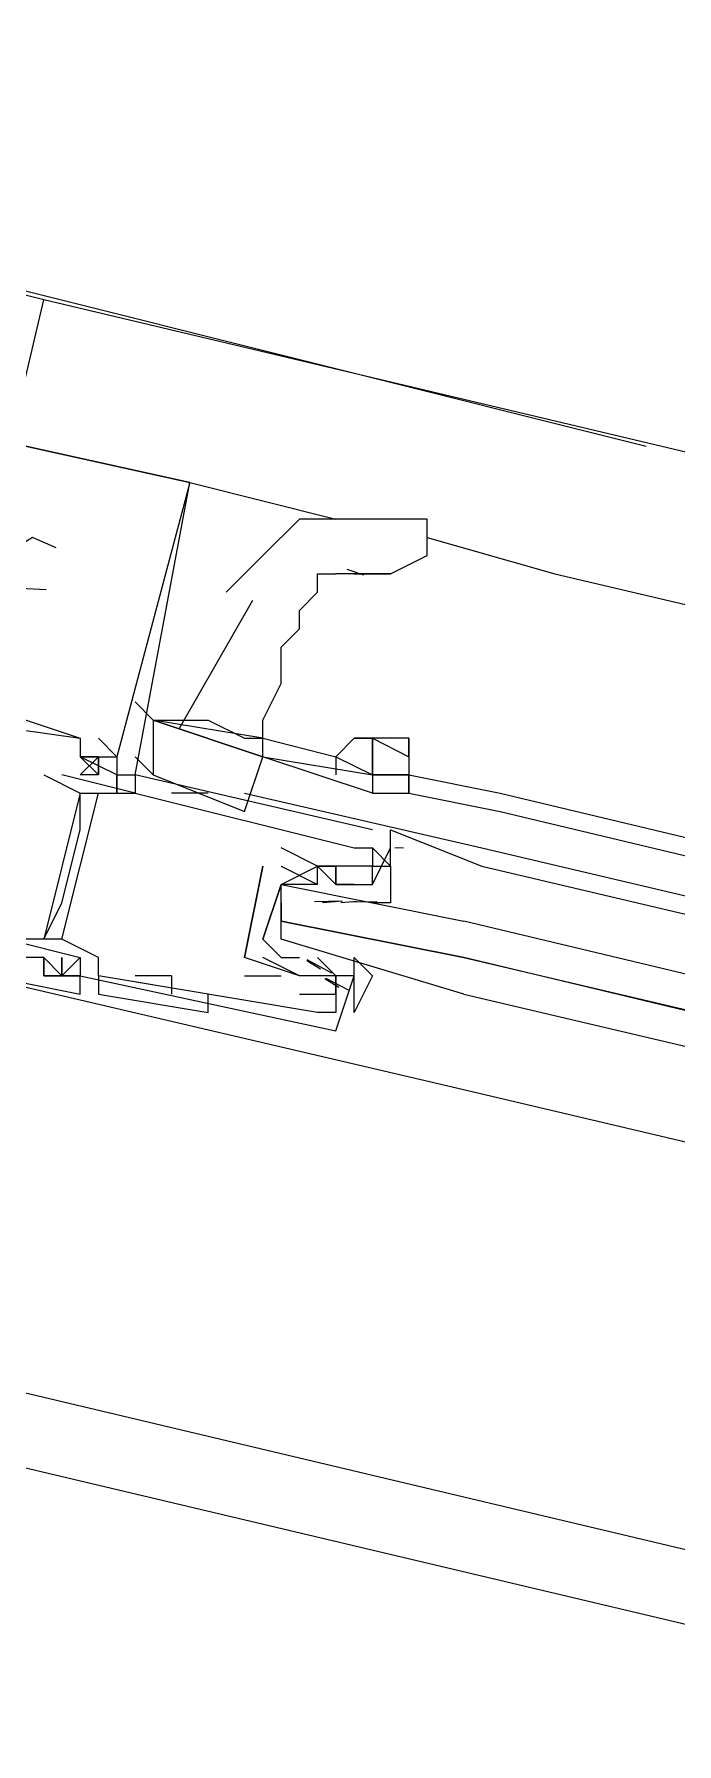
# Model space of a CAD drawing. Header units: feet. Extents: x -84 to 198, y -22 to 181.
# Drawn here: x 80.233 to 80.702, y 16.524 to 17.772 of the extents above; entities that cross this region are included whole.
import ezdxf

# ---------------------------------------------------------------- set-up
doc = ezdxf.new("R2010")
doc.units = ezdxf.units.FT
doc.layers.add('A-LINEA', color=7, linetype='CONTINUOUS')

msp = doc.modelspace()

# ---------------------------------------------------------------- linework, layer by layer
at = {"layer": 'A-LINEA'}
for p, q in [((72.68, 18.5111), (87.8933, 14.9111)), ((80.2, 17.5911), (80.68, 17.4711)), ((80.24, 17.5778), (80.24, 17.5778)), ((80.24, 17.5778), (80.24, 17.5778)), ((80.24, 17.5778), (80.24, 17.5778)), ((80.24, 17.5778), (80.24, 17.5778)), ((80.24, 17.5778), (80.24, 17.5778)), ((86.9333, 15.9911), (80.24, 17.5778)), ((80.24, 17.5778), (80.24, 17.5778)), ((80.3467, 17.4444), (80.2267, 17.4711)), ((80.3467, 17.4444), (80.2267, 17.4711)), ((80.3467, 17.4444), (80.2267, 17.4711)), ((80.3467, 17.4444), (80.4533, 17.4178)), ((80.3467, 17.4444), (80.3467, 17.4444)), ((80.3467, 17.4444), (80.3467, 17.4444)), ((80.3467, 17.4444), (80.3467, 17.4444)), ((80.3467, 17.4444), (80.3467, 17.4444)), ((80.3467, 17.4444), (80.3467, 17.4444)), ((80.3467, 17.4444), (80.3467, 17.4444)), ((80.3467, 17.4444), (80.3467, 17.4444)), ((80.3467, 17.4444), (80.3467, 17.4444)), ((80.3467, 17.4444), (80.3467, 17.4444)), ((80.44, 17.4178), (80.44, 17.4178)), ((80.52, 17.4044), (80.6133, 17.3778)), ((80.4739, 17.3768), (80.4616, 17.3809)), ((80.4667, 17.3778), (80.4933, 17.3778)), ((80.6133, 17.3778), (83.4533, 16.7111)), ((80.3926, 17.3584), (80.3389, 17.2649)), ((80.3067, 17.2844), (80.32, 17.2711)), ((80.2667, 17.2578), (80.2667, 17.2578)), ((80.2667, 17.2578), (80.2667, 17.2578)), ((80.2667, 17.2578), (80.2667, 17.2578)), ((80.2667, 17.2578), (80.2667, 17.2578)), ((80.2667, 17.2578), (80.2667, 17.2578)), ((80.2667, 17.2578), (80.2667, 17.2578)), ((80.28, 17.2578), (80.28, 17.2578)), ((80.28, 17.2578), (80.28, 17.2578)), ((80.28, 17.2578), (80.28, 17.2578)), ((80.4, 17.2578), (80.4, 17.2578)), ((80.4, 17.2578), (80.4, 17.2578)), ((80.4, 17.2578), (80.4533, 17.2444)), ((80.5067, 17.2578), (80.5067, 17.2578)), ((80.28, 17.2444), (80.2667, 17.2311)), ((80.2667, 17.2444), (80.2667, 17.2444)), ((80.2667, 17.2444), (80.2667, 17.2444)), ((80.28, 17.2444), (80.2667, 17.2311)), ((80.2667, 17.2444), (80.2667, 17.2444)), ((80.2667, 17.2444), (80.2667, 17.2444)), ((80.28, 17.2444), (80.2667, 17.2311)), ((80.2667, 17.2444), (80.2667, 17.2444)), ((80.2667, 17.2444), (80.2667, 17.2444)), ((80.28, 17.2444), (80.28, 17.2444)), ((80.28, 17.2444), (80.28, 17.2444)), ((80.28, 17.2444), (80.28, 17.2444)), ((80.2933, 17.2444), (80.2933, 17.2444)), ((80.2933, 17.2444), (80.2933, 17.2444)), ((80.2933, 17.2444), (80.2933, 17.2444)), ((80.2933, 17.2444), (80.2933, 17.2444)), ((80.2933, 17.2444), (80.2933, 17.2444)), ((80.2933, 17.2444), (80.2933, 17.2444)), ((80.3067, 17.2444), (80.32, 17.2311)), ((80.4, 17.2444), (80.4, 17.2444)), ((80.5067, 17.2444), (80.5067, 17.2444)), ((80.24, 17.2311), (80.24, 17.2311)), ((80.2533, 17.2311), (80.2533, 17.2311)), ((80.28, 17.2311), (80.2667, 17.2311)), ((80.28, 17.2311), (80.2667, 17.2311)), ((80.28, 17.2311), (80.2667, 17.2311)), ((80.28, 17.2311), (80.28, 17.2311)), ((80.28, 17.2311), (80.28, 17.2311)), ((80.28, 17.2311), (80.28, 17.2311)), ((80.2933, 17.2311), (80.2933, 17.2178)), ((80.2933, 17.2311), (80.2933, 17.2178)), ((80.2933, 17.2311), (80.2933, 17.2311)), ((80.2933, 17.2311), (80.2933, 17.2178)), ((80.2933, 17.2311), (80.2933, 17.2178)), ((80.2933, 17.2311), (80.2933, 17.2311)), ((80.2933, 17.2311), (80.2933, 17.2178)), ((80.2933, 17.2311), (80.2933, 17.2178)), ((80.2933, 17.2311), (80.2933, 17.2311)), ((80.3067, 17.2311), (80.3067, 17.2311)), ((80.3067, 17.2311), (80.3067, 17.2311)), ((80.3067, 17.2311), (80.3067, 17.2311)), ((80.3067, 17.2311), (80.3067, 17.2311)), ((80.32, 17.2311), (80.3867, 17.2044)), ((80.5067, 17.2311), (80.5733, 17.2178)), ((80.2533, 17.1111), (80.28, 17.2178)), ((80.2533, 17.1111), (80.28, 17.2178)), ((80.2533, 17.1111), (80.28, 17.2178)), ((80.2667, 17.2178), (80.2667, 17.2178)), ((80.2667, 17.2178), (80.2667, 17.2178)), ((80.28, 17.2178), (80.28, 17.2178)), ((80.3067, 17.2178), (80.3067, 17.2178)), ((80.3067, 17.2178), (80.3067, 17.2178)), ((80.3067, 17.2178), (80.3067, 17.2178)), ((80.36, 17.2178), (80.3333, 17.2178)), ((80.3867, 17.2178), (80.56, 17.1778)), ((80.5067, 17.2178), (80.5733, 17.2044)), ((80.5733, 17.2178), (83.4133, 16.5378)), ((80.5733, 17.2044), (83.4133, 16.5244)), ((80.2667, 17.1911), (80.2667, 17.1911)), ((80.48, 17.1911), (80.48, 17.1911)), ((80.4133, 17.1778), (80.4133, 17.1778)), ((80.4667, 17.1778), (80.4667, 17.1778)), ((80.48, 17.1511), (80.4933, 17.1778)), ((80.48, 17.1778), (80.48, 17.1778)), ((80.48, 17.1778), (80.48, 17.1778)), ((80.48, 17.1778), (80.4933, 17.1644)), ((80.48, 17.1778), (80.4933, 17.1644)), ((80.48, 17.1778), (80.4933, 17.1644)), ((80.4933, 17.1778), (80.4933, 17.1778)), ((80.4933, 17.1778), (80.4933, 17.1778)), ((80.4933, 17.1778), (80.4933, 17.1778)), ((80.4933, 17.1778), (80.4933, 17.1778)), ((80.4965, 17.178), (80.5027, 17.1779)), ((80.4965, 17.178), (80.5027, 17.1779)), ((80.4965, 17.178), (80.5027, 17.1779)), ((80.56, 17.1778), (83.4, 16.5111)), ((80.4, 17.1644), (80.4, 17.1644)), ((80.4, 17.1644), (80.4, 17.1644)), ((80.4133, 17.1644), (80.4133, 17.1644)), ((80.4133, 17.1644), (80.4133, 17.1644)), ((80.44, 17.1644), (80.44, 17.1644)), ((80.44, 17.1644), (80.44, 17.1644)), ((80.4533, 17.1644), (80.4533, 17.1644)), ((80.48, 17.1644), (80.48, 17.1644)), ((80.48, 17.1644), (80.48, 17.1644)), ((80.48, 17.1644), (80.48, 17.1644)), ((80.48, 17.1644), (80.48, 17.1644)), ((80.56, 17.1644), (83.4, 16.4978)), ((80.4267, 17.1511), (80.4267, 17.1511)), ((80.44, 17.1511), (80.44, 17.1511)), ((80.4533, 17.1511), (80.4533, 17.1511)), ((80.4667, 17.1511), (80.4533, 17.1511)), ((80.4667, 17.1511), (80.4667, 17.1511)), ((80.48, 17.1511), (80.48, 17.1511)), ((80.2533, 17.1378), (80.2533, 17.1378)), ((80.4133, 17.1378), (80.4133, 17.1244)), ((80.4378, 17.1386), (80.4581, 17.1392)), ((80.4435, 17.1379), (80.4554, 17.1389)), ((80.4533, 17.1378), (80.4533, 17.1378)), ((80.4569, 17.1379), (80.4687, 17.1389)), ((80.4649, 17.1385), (80.4832, 17.1388)), ((80.24, 17.1111), (80.24, 17.1111)), ((80.24, 17.1111), (80.24, 17.1111)), ((80.2533, 17.1111), (80.2533, 17.1111)), ((80.5333, 17.0044), (80.1333, 17.0978)), ((80.24, 17.0978), (80.24, 17.0978)), ((80.24, 17.0978), (80.24, 17.0978)), ((80.24, 17.0978), (80.24, 17.0978)), ((80.24, 17.0978), (80.24, 17.0978)), ((80.24, 17.0844), (80.24, 17.0978)), ((80.24, 17.0978), (80.24, 17.0844)), ((80.2667, 17.0978), (80.2667, 17.0978)), ((80.28, 17.0978), (80.28, 17.0978)), ((80.3867, 17.0978), (80.3867, 17.0978)), ((80.3867, 17.0978), (80.3867, 17.0978)), ((80.4267, 17.0978), (80.4267, 17.0978)), ((80.4422, 17.0893), (80.4321, 17.0955)), ((80.4505, 17.0864), (80.4325, 17.0961)), ((80.44, 17.0978), (80.4533, 17.0844)), ((80.44, 17.0978), (80.44, 17.0978)), ((80.24, 17.0844), (80.24, 17.0844)), ((80.24, 17.0844), (80.24, 17.0844)), ((80.24, 17.0844), (80.24, 17.0844)), ((80.2533, 17.0844), (80.2533, 17.0844)), ((80.2533, 17.0844), (80.2533, 17.0844)), ((80.2533, 17.0844), (80.2533, 17.0844)), ((80.2533, 17.0844), (80.2533, 17.0844)), ((80.2667, 17.0844), (80.2667, 17.0844)), ((80.2667, 17.0844), (80.2667, 17.0844)), ((80.2667, 17.0844), (80.2667, 17.0844)), ((80.2667, 17.0844), (80.2667, 17.0844)), ((80.2667, 17.0844), (80.2667, 17.0844)), ((80.2667, 17.0844), (80.2667, 17.0844)), ((80.2667, 17.0844), (80.2667, 17.0844)), ((80.28, 17.0844), (80.28, 17.0844)), ((80.36, 17.0711), (80.28, 17.0844)), ((80.36, 17.0711), (80.28, 17.0844)), ((80.3333, 17.0844), (80.3067, 17.0844)), ((80.3067, 17.0844), (80.3067, 17.0844)), ((80.3333, 17.0844), (80.3333, 17.0711)), ((80.3867, 17.0844), (80.4133, 17.0844)), ((80.3867, 17.0844), (80.3867, 17.0844)), ((80.4133, 17.0844), (80.4133, 17.0844)), ((80.4267, 17.0844), (80.4267, 17.0844)), ((80.4267, 17.0844), (80.4267, 17.0844)), ((80.44, 17.0844), (80.44, 17.0844)), ((80.4556, 17.0759), (80.4454, 17.0822)), ((80.4626, 17.0741), (80.4463, 17.0826)), ((80.4533, 17.0844), (80.4533, 17.0844)), ((80.4667, 17.0844), (80.4667, 17.0844)), ((80.2667, 17.0711), (80.2667, 17.0711)), ((80.2667, 17.0711), (80.2667, 17.0711)), ((80.2667, 17.0711), (80.2667, 17.0711)), ((80.28, 17.0711), (80.28, 17.0711)), ((80.4267, 17.0711), (80.4267, 17.0711)), ((80.4533, 17.0711), (80.4533, 17.0711)), ((80.3467, 17.0578), (80.3467, 17.0578)), ((80.44, 17.0578), (80.44, 17.0578)), ((80.4533, 17.0578), (80.4533, 17.0578)), ((80.4533, 17.0444), (80.4533, 17.0444)), ((83.36, 16.3378), (80.5333, 17.0044)), ((86.76, 15.2311), (80.0667, 16.8178))]:
    msp.add_line(p, q, dxfattribs=at)
for points in [[(80.08, 16.9111), (80.08, 16.8978), (80.0667, 16.8978), (80.08, 16.8978), (80.24, 17.5778), (80.08, 17.6178)], [(80.08, 16.9111), (80.08, 16.8978), (80.0667, 16.8978), (80.08, 16.8978), (80.24, 17.5778), (80.08, 17.6178)], [(80.08, 16.9111), (80.08, 16.8978), (80.0667, 16.8978), (80.08, 16.8978), (80.24, 17.5778), (80.08, 17.6178)], [(80.08, 16.9111), (80.08, 16.8978), (80.0667, 16.8978), (80.08, 16.8978), (80.24, 17.5778), (80.08, 17.6178)], [(80.08, 16.9111), (80.08, 16.8978), (80.0667, 16.8978), (80.08, 16.8978), (80.24, 17.5778), (80.08, 17.6178)], [(80.08, 16.9111), (80.08, 16.8978), (80.0667, 16.8978), (80.08, 16.8978), (80.24, 17.5778), (80.08, 17.6178)], [(80.2133, 17.3911), (80.2, 17.3911), (80.2267, 17.4711), (80.3467, 17.4444), (80.2933, 17.2444), (80.28, 17.2578)], [(80.2133, 17.3911), (80.2, 17.3911), (80.2267, 17.4711), (80.3467, 17.4444), (80.2933, 17.2444), (80.28, 17.2578)], [(80.2133, 17.3911), (80.2, 17.3911), (80.2267, 17.4711), (80.3467, 17.4444), (80.2933, 17.2444), (80.28, 17.2578)], [(80.1733, 17.2711), (80.2667, 17.2578), (80.2667, 17.2444), (80.28, 17.2311), (80.28, 17.2444), (80.2667, 17.2444), (80.2933, 17.2444), (80.2933, 17.2311), (80.3067, 17.2311), (80.3467, 17.4444)], [(80.1733, 17.2711), (80.2667, 17.2578), (80.2667, 17.2444), (80.28, 17.2311), (80.28, 17.2444), (80.2667, 17.2444), (80.2933, 17.2444), (80.2933, 17.2311), (80.3067, 17.2311), (80.3467, 17.4444)], [(80.1733, 17.2711), (80.2667, 17.2578), (80.2667, 17.2444), (80.28, 17.2311), (80.28, 17.2444), (80.2667, 17.2444), (80.2933, 17.2444), (80.2933, 17.2311), (80.3067, 17.2311), (80.3467, 17.4444)], [(80.5067, 17.4178), (80.4933, 17.4178), (80.48, 17.4178), (80.4533, 17.4178), (80.4267, 17.4178), (80.4, 17.3911), (80.3733, 17.3644)], [(80.4933, 17.3778), (80.52, 17.3911), (80.52, 17.4044), (80.52, 17.4178), (80.5067, 17.4178)], [(80.249, 17.3968), (80.2318, 17.4044), (80.2159, 17.3943)], [(80.249, 17.3968), (80.2318, 17.4044), (80.2159, 17.3943)], [(80.249, 17.3968), (80.2318, 17.4044), (80.2159, 17.3943)], [(80.2134, 17.3834), (80.223, 17.3673), (80.2418, 17.3663)], [(80.2134, 17.3834), (80.223, 17.3673), (80.2418, 17.3663)], [(80.2134, 17.3834), (80.223, 17.3673), (80.2418, 17.3663)], [(80.4, 17.2578), (80.4, 17.2711), (80.4133, 17.2978), (80.4133, 17.3111), (80.4133, 17.3244), (80.4267, 17.3378), (80.4267, 17.3511), (80.44, 17.3644), (80.44, 17.3778), (80.4533, 17.3778)], [(80.4933, 17.3778), (80.48, 17.3778), (80.4533, 17.3778)], [(80.1867, 17.2844), (80.2667, 17.2578), (80.2667, 17.2578)], [(80.1867, 17.2844), (80.2667, 17.2578), (80.2667, 17.2578)], [(80.1867, 17.2844), (80.2667, 17.2578), (80.2667, 17.2578)], [(80.3867, 17.2044), (80.4, 17.2444), (80.32, 17.2711), (80.32, 17.2311)], [(80.4, 17.2578), (80.4, 17.2578), (80.32, 17.2711), (80.32, 17.2711), (80.4, 17.2444), (80.4, 17.2578), (80.4, 17.2578)], [(80.32, 17.2711), (80.3333, 17.2711), (80.36, 17.2711), (80.3867, 17.2578), (80.4, 17.2578), (80.4, 17.2578), (80.4533, 17.2444)], [(80.4667, 17.2578), (80.4667, 17.2578), (80.4533, 17.2444), (80.4533, 17.2311)], [(80.48, 17.2578), (80.48, 17.2578), (80.4667, 17.2578), (80.48, 17.2578), (80.48, 17.2311)], [(80.48, 17.2311), (80.48, 17.2578), (80.5067, 17.2444), (80.5067, 17.2311)], [(80.5067, 17.2444), (80.5067, 17.2578), (80.48, 17.2578), (80.48, 17.2578), (80.48, 17.2578), (80.48, 17.2578)], [(80.5067, 17.2578), (80.5067, 17.2444), (80.5067, 17.2311), (80.5067, 17.2178), (80.5067, 17.2178)], [(80.2933, 17.2311), (80.2933, 17.2311), (80.2667, 17.2444), (80.2667, 17.2444), (80.2933, 17.2444), (80.2933, 17.2311)], [(80.2933, 17.2311), (80.2933, 17.2311), (80.2667, 17.2444), (80.2667, 17.2444), (80.2933, 17.2444), (80.2933, 17.2311)], [(80.2933, 17.2311), (80.2933, 17.2311), (80.2667, 17.2444), (80.2667, 17.2444), (80.2933, 17.2444), (80.2933, 17.2311)], [(80.28, 17.2311), (80.28, 17.2444), (80.28, 17.2311)], [(80.28, 17.2444), (80.28, 17.2311), (80.28, 17.2444), (80.28, 17.2311)], [(80.28, 17.2311), (80.28, 17.2444), (80.28, 17.2311)], [(80.28, 17.2444), (80.28, 17.2311), (80.28, 17.2444), (80.28, 17.2311)], [(80.28, 17.2311), (80.28, 17.2444), (80.28, 17.2311)], [(80.28, 17.2444), (80.28, 17.2311), (80.28, 17.2444), (80.28, 17.2311)], [(80.4, 17.2444), (80.48, 17.2311), (80.48, 17.2178), (80.4, 17.2444)], [(80.4533, 17.2444), (80.48, 17.2311), (80.48, 17.2311), (80.48, 17.2311)], [(80.24, 17.2311), (80.2667, 17.2178), (80.24, 17.1111), (80.2133, 17.1111), (80.2667, 17.0978), (80.2667, 17.0844), (80.4533, 17.0444), (80.4667, 17.0844)], [(80.48, 17.1911), (80.3067, 17.2311), (80.3067, 17.2178), (80.2533, 17.2311)], [(80.2933, 17.2178), (80.2933, 17.2311), (80.2933, 17.2311)], [(80.2933, 17.2178), (80.2933, 17.2311), (80.2933, 17.2311)], [(80.2933, 17.2178), (80.2933, 17.2311), (80.2933, 17.2311)], [(80.48, 17.2178), (80.5067, 17.2178), (80.5067, 17.2311), (80.5067, 17.2311), (80.48, 17.2311), (80.5067, 17.2311)], [(80.5067, 17.2311), (80.5067, 17.2311), (80.5067, 17.2178), (80.5067, 17.2178)], [(80.4267, 17.0711), (80.4533, 17.0711), (80.4533, 17.0578), (80.44, 17.0578), (80.28, 17.0844), (80.28, 17.0978), (80.2533, 17.1111), (80.24, 17.1111), (80.2533, 17.1378), (80.2667, 17.1911), (80.2667, 17.2178), (80.28, 17.2178), (80.3067, 17.2178)], [(80.3067, 17.2178), (80.4667, 17.1778), (80.48, 17.1778), (80.48, 17.1644), (80.44, 17.1644), (80.44, 17.1644), (80.4133, 17.1778)], [(80.48, 17.1644), (80.4933, 17.1644), (80.4933, 17.1911), (80.56, 17.1644)], [(80.48, 17.1644), (80.4933, 17.1644), (80.4933, 17.1911)], [(80.48, 17.1644), (80.4933, 17.1644), (80.4933, 17.1911)], [(80.4, 17.1644), (80.3867, 17.0978), (80.3867, 17.0978)], [(80.44, 17.0844), (80.4267, 17.0844), (80.3867, 17.0978), (80.4, 17.1644)], [(80.4, 17.1111), (80.4133, 17.1511), (80.44, 17.1644), (80.4533, 17.1511), (80.4533, 17.1644), (80.4533, 17.1511), (80.4667, 17.1511), (80.48, 17.1511), (80.48, 17.1644), (80.4933, 17.1644), (80.4933, 17.1378), (80.48, 17.1378)], [(80.4133, 17.1644), (80.44, 17.1511), (80.44, 17.1644), (80.4533, 17.1644), (80.4533, 17.1511)], [(80.44, 17.1511), (80.4267, 17.1511), (80.4133, 17.1511), (80.4, 17.1111), (80.4133, 17.0978), (80.4267, 17.0978)], [(80.5467, 17.0711), (80.4133, 17.1111), (80.4133, 17.1244), (80.5467, 17.0978), (80.4133, 17.1244), (80.4133, 17.1378), (80.4133, 17.1511), (80.5467, 17.1244)], [(80.5467, 17.0711), (83.44, 16.3911), (83.44, 16.4044), (80.5467, 17.0978), (83.44, 16.4178), (83.4533, 16.4178), (83.4533, 16.4311), (80.5467, 17.1244)], [(80.1333, 17.0978), (80.2667, 17.0711), (80.2667, 17.0844), (80.2533, 17.0844), (80.2667, 17.0844), (80.24, 17.0844), (80.24, 17.0978), (80.2267, 17.0978)], [(80.1333, 17.0978), (80.2667, 17.0711), (80.2667, 17.0844), (80.2533, 17.0844), (80.2667, 17.0844), (80.24, 17.0844), (80.24, 17.0978), (80.2267, 17.0978)], [(80.1333, 17.0978), (80.2667, 17.0711), (80.2667, 17.0844), (80.2533, 17.0844), (80.2667, 17.0844), (80.24, 17.0844), (80.24, 17.0978), (80.2267, 17.0978)], [(80.24, 17.0844), (80.24, 17.0978), (80.2533, 17.0844), (80.2667, 17.0978)], [(80.2667, 17.0978), (80.2533, 17.0844), (80.2533, 17.0978)], [(80.2533, 17.0844), (80.2533, 17.0978), (80.2533, 17.0844), (80.2667, 17.0978)], [(80.4667, 17.0844), (80.4667, 17.0978), (80.48, 17.0844), (80.4667, 17.0578), (80.4667, 17.0711), (80.4667, 17.0844), (80.4533, 17.0844), (80.4533, 17.0711), (80.4533, 17.0844), (80.44, 17.0844), (80.4267, 17.0844), (80.4, 17.0978)], [(80.28, 17.0844), (80.28, 17.0711), (80.36, 17.0578), (80.36, 17.0711)]]:
    msp.add_lwpolyline(points, dxfattribs=at)
msp.add_lwpolyline([(80.2667, 17.0844), (80.24, 17.0844), (80.24, 17.0844), (80.2667, 17.0844)], close=True, dxfattribs=at)

doc.saveas('drawing.dxf')
